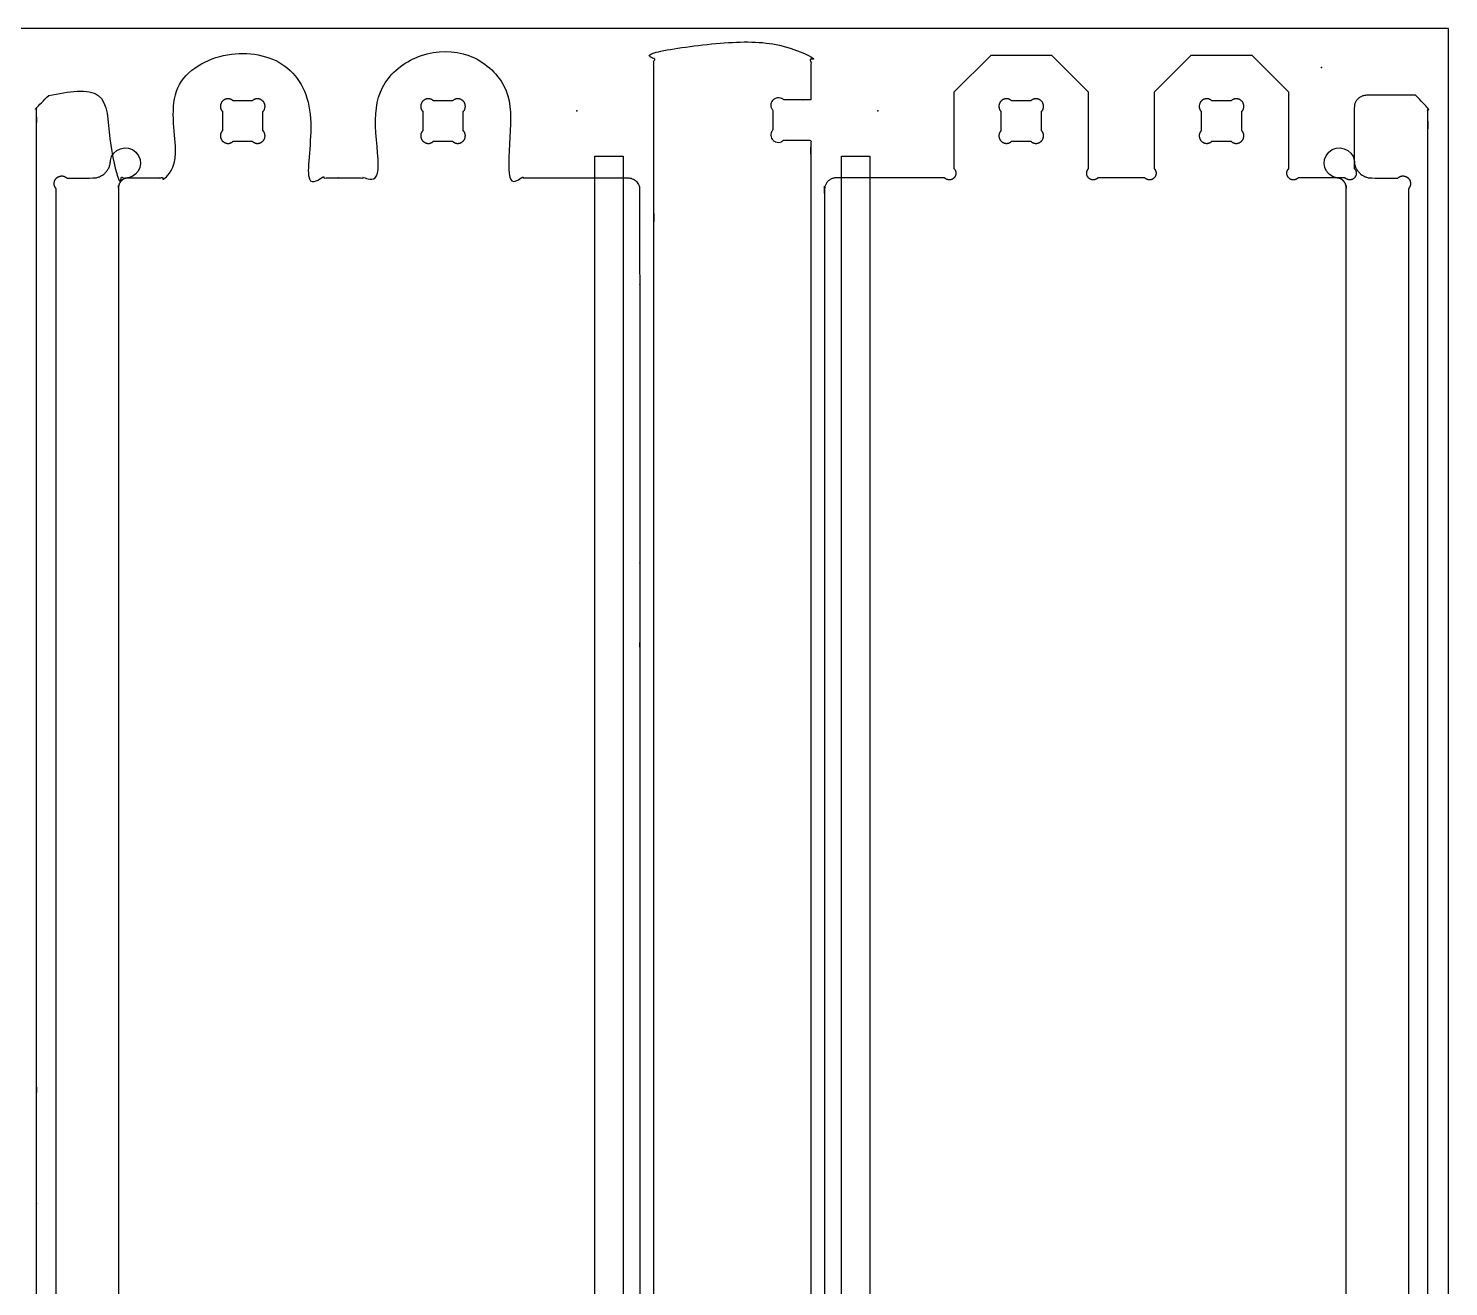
# Model space of a CAD drawing. Header units: millimetres. Extents: x 0 to 2438, y 0 to 1220.
# Drawn here: x 1701 to 2438, y 567 to 1220 of the extents above; entities that cross this region are included whole.
import ezdxf

# ---------------------------------------------------------------- set-up
doc = ezdxf.new("R2010")
doc.units = ezdxf.units.MM
doc.header["$MEASUREMENT"] = 0
for name, color, linetype, true_color in [('Board Fixings', 6, 'Continuous', 0xff00ff), ('Pockets 10mm', 5, 'Continuous', 0x0000ff), ('Profile - inside', 30, 'Continuous', 0xff7f00), ('Profile - outside', 18, 'Continuous', 0x000000), ('Stock Perimeter', 1, 'Continuous', 0xff0007)]:
    doc.layers.add(name, color=color, linetype=linetype, true_color=true_color)

msp = doc.modelspace()

# ---------------------------------------------------------------- linework, layer by layer
at = {"layer": 'Board Fixings'}
for p in [(2372.09, 1199.76), (1985.85, 1177.29), (2141.85, 1177.29)]:
    msp.add_point(p, dxfattribs=at)
at = {"layer": 'Pockets 10mm'}
for p, q in [((1995.03, 425.59), (1995.03, 1153.76)), ((1995.03, 1153.76), (2009.86, 1153.76)), ((2009.86, 1153.76), (2009.87, 425.59)), ((2123, 425.59), (2123, 1153.76)), ((2123, 1153.76), (2137.84, 1153.76)), ((2137.84, 1153.76), (2137.84, 425.59))]:
    msp.add_line(p, q, dxfattribs=at)
for points, knots in [([(1743.78, 1151.36), (1744.8, 1157.64), (1752.47, 1160.17), (1761.58, 1151.28), (1759.25, 1143.56), (1753, 1142.37)], [-2388.500629, -2388.500629, -2388.500629, -2388.500629, -2371.346486, -2371.346486, -2354.200557, -2354.200557, -2354.200557, -2354.200557]), ([(2379.87, 1142.37), (2373.62, 1143.56), (2371.29, 1151.28), (2380.4, 1160.17), (2388.07, 1157.64), (2389.09, 1151.36)], [2354.200557, 2354.200557, 2354.200557, 2354.200557, 2371.346486, 2371.346486, 2388.500629, 2388.500629, 2388.500629, 2388.500629]), ([(1721.14, 1142.34), (1725.68, 1142.35), (1730.21, 1142.35), (1734.73, 1142.36), (1735.09, 1142.36), (1735.38, 1142.37), (1735.67, 1142.4), (1735.97, 1142.43), (1736.26, 1142.48), (1736.55, 1142.53), (1736.83, 1142.59), (1737.12, 1142.66), (1737.4, 1142.75), (1737.68, 1142.84), (1737.96, 1142.93), (1738.23, 1143.05), (1738.5, 1143.16), (1738.77, 1143.29), (1739.03, 1143.43), (1739.29, 1143.56), (1739.54, 1143.72), (1739.79, 1143.88), (1740.03, 1144.04), (1740.27, 1144.22), (1740.5, 1144.41), (1740.72, 1144.59), (1740.94, 1144.79), (1741.15, 1145), (1741.36, 1145.21), (1741.55, 1145.43), (1741.74, 1145.65), (1741.93, 1145.88), (1742.1, 1146.12), (1742.27, 1146.36), (1742.43, 1146.61), (1742.58, 1146.86), (1742.72, 1147.12), (1742.86, 1147.38), (1742.99, 1147.65), (1743.1, 1147.92), (1743.21, 1148.19), (1743.31, 1148.47), (1743.39, 1148.75), (1743.48, 1149.03), (1743.55, 1149.32), (1743.61, 1149.6), (1743.67, 1149.89), (1743.71, 1150.18), (1743.74, 1150.48), (1743.77, 1150.77), (1743.78, 1151.06), (1743.78, 1151.36)], [-2416.19973, -2416.19973, -2416.19973, -2416.19973, -2402.619417, -2402.619417, -2402.619417, -2401.737013, -2401.737013, -2401.737013, -2400.85461, -2400.85461, -2400.85461, -2399.972206, -2399.972206, -2399.972206, -2399.089803, -2399.089803, -2399.089803, -2398.207399, -2398.207399, -2398.207399, -2397.324995, -2397.324995, -2397.324995, -2396.442592, -2396.442592, -2396.442592, -2395.560188, -2395.560188, -2395.560188, -2394.677784, -2394.677784, -2394.677784, -2393.795381, -2393.795381, -2393.795381, -2392.912977, -2392.912977, -2392.912977, -2392.030573, -2392.030573, -2392.030573, -2391.14817, -2391.14817, -2391.14817, -2390.265766, -2390.265766, -2390.265766, -2389.383362, -2389.383362, -2389.383362, -2388.500629, -2388.500629, -2388.500629, -2388.500629]), ([(2389.09, 1151.36), (2389.09, 1151.06), (2389.11, 1150.77), (2389.13, 1150.48), (2389.16, 1150.18), (2389.21, 1149.89), (2389.26, 1149.6), (2389.32, 1149.32), (2389.39, 1149.03), (2389.48, 1148.75), (2389.56, 1148.47), (2389.66, 1148.19), (2389.78, 1147.92), (2389.89, 1147.65), (2390.01, 1147.38), (2390.15, 1147.12), (2390.29, 1146.86), (2390.44, 1146.61), (2390.61, 1146.36), (2390.77, 1146.12), (2390.95, 1145.88), (2391.13, 1145.65), (2391.32, 1145.43), (2391.52, 1145.21), (2391.72, 1145), (2391.93, 1144.79), (2392.15, 1144.59), (2392.38, 1144.41), (2392.61, 1144.22), (2392.84, 1144.04), (2393.09, 1143.88), (2393.33, 1143.72), (2393.58, 1143.56), (2393.84, 1143.43), (2394.1, 1143.29), (2394.37, 1143.16), (2394.64, 1143.05), (2394.91, 1142.93), (2395.19, 1142.84), (2395.47, 1142.75), (2395.75, 1142.66), (2396.04, 1142.59), (2396.33, 1142.53), (2396.62, 1142.48), (2396.91, 1142.43), (2397.2, 1142.4), (2397.49, 1142.37), (2397.79, 1142.36), (2398.14, 1142.36), (2402.67, 1142.35), (2407.19, 1142.35), (2411.73, 1142.34)], [2388.500629, 2388.500629, 2388.500629, 2388.500629, 2389.383362, 2389.383362, 2389.383362, 2390.265766, 2390.265766, 2390.265766, 2391.14817, 2391.14817, 2391.14817, 2392.030573, 2392.030573, 2392.030573, 2392.912977, 2392.912977, 2392.912977, 2393.795381, 2393.795381, 2393.795381, 2394.677784, 2394.677784, 2394.677784, 2395.560188, 2395.560188, 2395.560188, 2396.442592, 2396.442592, 2396.442592, 2397.324995, 2397.324995, 2397.324995, 2398.207399, 2398.207399, 2398.207399, 2399.089803, 2399.089803, 2399.089803, 2399.972206, 2399.972206, 2399.972206, 2400.85461, 2400.85461, 2400.85461, 2401.737013, 2401.737013, 2401.737013, 2402.619417, 2402.619417, 2402.619417, 2416.19973, 2416.19973, 2416.19973, 2416.19973]), ([(1715.69, 436.8), (1715.67, 553.48), (1715.64, 670.16), (1715.62, 786.84), (1715.64, 903.52), (1715.67, 1020.2), (1715.69, 1136.88)], [-3118.922673, -3118.922673, -3118.922673, -3118.922673, -2768.888863, -2768.888863, -2768.888863, -2418.855054, -2418.855054, -2418.855054, -2418.855054]), ([(2417.18, 1136.88), (2417.21, 1020.2), (2417.23, 903.52), (2417.25, 786.84), (2417.23, 670.16), (2417.21, 553.48), (2417.18, 436.8)], [2418.855054, 2418.855054, 2418.855054, 2418.855054, 2768.888863, 2768.888863, 2768.888863, 3118.922673, 3118.922673, 3118.922673, 3118.922673])]:
    msp.add_open_spline(points, degree=3, knots=knots, dxfattribs=at)
for points, weights, knots in [([(1715.69, 1136.88), (1715.49, 1137.01), (1715.31, 1137.23), (1715.14, 1137.52), (1713.99, 1139.51), (1714.59, 1141.73), (1716.58, 1142.88), (1718.16, 1143.79), (1719.93, 1143.62), (1721.14, 1142.34)], [1.00132645432, 1.02557438797, 1.05631420877, 1.09354591673, 0.88001779442, 0.88001779442, 1.09354591673, 0.917932052091, 0.886750079846, 0.999999999999], [-2418.855054, -2418.855054, -2418.855054, -2418.855054, -2418.621812, -2418.621812, -2418.621812, -2417.293488, -2417.293488, -2417.293488, -2416.19973, -2416.19973, -2416.19973, -2416.19973]), ([(1753, 1142.37), (1752.68, 1142.37), (1752.35, 1142.34), (1752.03, 1142.28), (1751.71, 1142.21), (1751.39, 1142.12), (1751.09, 1141.99), (1750.79, 1141.87), (1750.5, 1141.71), (1750.23, 1141.53), (1749.95, 1141.35), (1749.7, 1141.14), (1749.47, 1140.91), (1749.24, 1140.68), (1749.03, 1140.42), (1748.85, 1140.15), (1748.66, 1139.88), (1748.51, 1139.59), (1748.38, 1139.29), (1748.26, 1138.98), (1748.16, 1138.67), (1748.1, 1138.35), (1748.04, 1138.03), (1748, 1137.7), (1748, 1137.37), (1747.98, 1020.53), (1747.96, 903.69), (1747.95, 786.84), (1747.96, 670), (1747.98, 553.15), (1748, 436.31), (1748, 435.98), (1748.04, 435.65), (1748.1, 435.33), (1748.16, 435.01), (1748.26, 434.7), (1748.38, 434.4), (1748.51, 434.09), (1748.66, 433.8), (1748.85, 433.53), (1749.03, 433.26), (1749.24, 433.01), (1749.47, 432.77), (1749.7, 432.54), (1749.95, 432.33), (1750.23, 432.15), (1750.5, 431.97), (1750.79, 431.82), (1751.09, 431.69), (1751.39, 431.56), (1751.71, 431.47), (1752.03, 431.41), (1752.35, 431.34), (1752.68, 431.31), (1753, 431.31)], [0.999999999999, 0.997089271998, 0.997390243053, 1.00090291316, 0.99768983243, 0.99768983243, 1.00090291316, 0.99768983243, 0.99768983243, 1.00090291316, 0.99768983243, 0.99768983243, 1.00090291316, 0.99768983243, 0.99768983243, 1.00090291316, 0.99768983243, 0.99768983243, 1.00090291316, 0.99768983243, 0.99768983243, 1.00090291316, 0.99768983243, 0.99768983243, 1.00090291316, 1.00090291316, 1.00090291316, 1.00090291316, 1.00090291316, 1.00090291316, 1.00090291316, 0.99768983243, 0.99768983243, 1.00090291316, 0.99768983243, 0.99768983243, 1.00090291316, 0.99768983243, 0.99768983243, 1.00090291316, 0.99768983243, 0.99768983243, 1.00090291316, 0.99768983243, 0.99768983243, 1.00090291316, 0.99768983243, 0.99768983243, 1.00090291316, 0.99768983243, 0.99768983243, 1.00090291316, 0.997390243053, 0.997089271998, 0.999999999999], [-2354.200557, -2354.200557, -2354.200557, -2354.200557, -2353.219134, -2353.219134, -2353.219134, -2352.237565, -2352.237565, -2352.237565, -2351.255996, -2351.255996, -2351.255996, -2350.274426, -2350.274426, -2350.274426, -2349.292857, -2349.292857, -2349.292857, -2348.311288, -2348.311288, -2348.311288, -2347.329719, -2347.329719, -2347.329719, -2346.348149, -2346.348149, -2346.348149, -1995.81547, -1995.81547, -1995.81547, -1645.282791, -1645.282791, -1645.282791, -1644.301222, -1644.301222, -1644.301222, -1643.319653, -1643.319653, -1643.319653, -1642.338083, -1642.338083, -1642.338083, -1641.356514, -1641.356514, -1641.356514, -1640.374945, -1640.374945, -1640.374945, -1639.393375, -1639.393375, -1639.393375, -1638.411806, -1638.411806, -1638.411806, -1637.430383, -1637.430383, -1637.430383, -1637.430383]), ([(2379.87, 431.31), (2380.2, 431.31), (2380.52, 431.34), (2380.84, 431.41), (2381.17, 431.47), (2381.48, 431.56), (2381.78, 431.69), (2382.09, 431.82), (2382.37, 431.97), (2382.65, 432.15), (2382.92, 432.33), (2383.17, 432.54), (2383.4, 432.77), (2383.64, 433.01), (2383.84, 433.26), (2384.03, 433.53), (2384.21, 433.8), (2384.36, 434.09), (2384.49, 434.4), (2384.61, 434.7), (2384.71, 435.01), (2384.77, 435.33), (2384.84, 435.65), (2384.87, 435.98), (2384.87, 436.31), (2384.89, 553.15), (2384.91, 670), (2384.93, 786.84), (2384.91, 903.69), (2384.89, 1020.53), (2384.87, 1137.37), (2384.87, 1137.7), (2384.84, 1138.03), (2384.77, 1138.35), (2384.71, 1138.67), (2384.61, 1138.98), (2384.49, 1139.29), (2384.36, 1139.59), (2384.21, 1139.88), (2384.03, 1140.15), (2383.84, 1140.42), (2383.64, 1140.68), (2383.4, 1140.91), (2383.17, 1141.14), (2382.92, 1141.35), (2382.65, 1141.53), (2382.37, 1141.71), (2382.09, 1141.87), (2381.78, 1141.99), (2381.48, 1142.12), (2381.17, 1142.21), (2380.84, 1142.28), (2380.52, 1142.34), (2380.2, 1142.37), (2379.87, 1142.37)], [1, 0.997089271999, 0.997390243054, 1.00090291317, 0.997689832431, 0.997689832431, 1.00090291317, 0.997689832431, 0.997689832431, 1.00090291317, 0.997689832431, 0.997689832431, 1.00090291317, 0.997689832431, 0.997689832431, 1.00090291317, 0.997689832431, 0.997689832431, 1.00090291317, 0.997689832431, 0.997689832431, 1.00090291317, 0.997689832431, 0.997689832431, 1.00090291317, 1.00090291317, 1.00090291317, 1.00090291317, 1.00090291317, 1.00090291317, 1.00090291317, 0.997689832431, 0.997689832431, 1.00090291317, 0.997689832431, 0.997689832431, 1.00090291317, 0.997689832431, 0.997689832431, 1.00090291317, 0.997689832431, 0.997689832431, 1.00090291317, 0.997689832431, 0.997689832431, 1.00090291317, 0.997689832431, 0.997689832431, 1.00090291317, 0.997689832431, 0.997689832431, 1.00090291317, 0.997390243054, 0.997089271999, 1], [1637.430383, 1637.430383, 1637.430383, 1637.430383, 1638.411806, 1638.411806, 1638.411806, 1639.393375, 1639.393375, 1639.393375, 1640.374945, 1640.374945, 1640.374945, 1641.356514, 1641.356514, 1641.356514, 1642.338083, 1642.338083, 1642.338083, 1643.319653, 1643.319653, 1643.319653, 1644.301222, 1644.301222, 1644.301222, 1645.282791, 1645.282791, 1645.282791, 1995.81547, 1995.81547, 1995.81547, 2346.348149, 2346.348149, 2346.348149, 2347.329719, 2347.329719, 2347.329719, 2348.311288, 2348.311288, 2348.311288, 2349.292857, 2349.292857, 2349.292857, 2350.274426, 2350.274426, 2350.274426, 2351.255996, 2351.255996, 2351.255996, 2352.237565, 2352.237565, 2352.237565, 2353.219134, 2353.219134, 2353.219134, 2354.200557, 2354.200557, 2354.200557, 2354.200557]), ([(2411.73, 1142.34), (2412.95, 1143.62), (2414.72, 1143.79), (2416.29, 1142.88), (2418.28, 1141.73), (2418.88, 1139.51), (2417.73, 1137.52), (2417.56, 1137.23), (2417.38, 1137.01), (2417.18, 1136.88)], [1, 0.886750079847, 0.917932052092, 1.09354591674, 0.880017794421, 0.880017794421, 1.09354591674, 1.05631420877, 1.02557438797, 1.00132645432], [2416.19973, 2416.19973, 2416.19973, 2416.19973, 2417.293488, 2417.293488, 2417.293488, 2418.621812, 2418.621812, 2418.621812, 2418.855054, 2418.855054, 2418.855054, 2418.855054])]:
    msp.add_rational_spline(points, weights, degree=3, knots=knots, dxfattribs=at)
at = {"layer": 'Profile - inside'}
for p, q in [((1817.49, 1182.4), (1807.4, 1182.4)), ((1921.41, 1182.4), (1911.32, 1182.4)), ((2221.34, 1182.41), (2211.25, 1182.41)), ((2325.26, 1182.41), (2315.17, 1182.41)), ((1801.95, 1176.94), (1801.95, 1166.85)), ((1822.95, 1166.85), (1822.95, 1176.94)), ((1905.87, 1176.94), (1905.87, 1166.85)), ((1926.87, 1166.85), (1926.87, 1176.94)), ((2205.8, 1176.96), (2205.8, 1166.86)), ((2226.79, 1166.86), (2226.79, 1176.96)), ((2309.71, 1176.96), (2309.71, 1166.86)), ((2330.71, 1166.86), (2330.71, 1176.96)), ((1807.4, 1161.4), (1817.49, 1161.4)), ((1911.32, 1161.4), (1921.41, 1161.4)), ((2211.25, 1161.41), (2221.34, 1161.41)), ((2315.17, 1161.41), (2325.26, 1161.41))]:
    msp.add_line(p, q, dxfattribs=at)
for points, weights, knots in [([(1807.4, 1182.4), (1805.45, 1184.45), (1802.84, 1182.95), (1799.44, 1180.98), (1801.4, 1177.58), (1801.66, 1177.14), (1801.95, 1176.94)], [1, 0.830125119771, 1.09354591674, 0.773253733264, 1.09354591674, 1.03761116735, 1.00121293647], [308.441082, 308.441082, 308.441082, 309.53469, 309.53469, 310.862831, 310.862831, 311.096405, 311.096405, 311.096405]), ([(1822.95, 1176.94), (1823.24, 1177.14), (1823.49, 1177.58), (1825.46, 1180.98), (1822.05, 1182.95), (1819.45, 1184.45), (1817.49, 1182.4)], [1.00121293647, 1.03761116735, 1.09354591674, 0.773253733264, 1.09354591674, 0.830134942047, 0.999987332218], [346.695152, 346.695152, 346.695152, 346.928722, 346.928722, 348.256843, 348.256843, 349.350394, 349.350394, 349.350394]), ([(1911.32, 1182.4), (1909.37, 1184.45), (1906.76, 1182.95), (1903.36, 1180.98), (1905.32, 1177.58), (1905.58, 1177.14), (1905.87, 1176.94)], [1, 0.830125119771, 1.09354591674, 0.773253733264, 1.09354591674, 1.03761116735, 1.00121293647], [308.441082, 308.441082, 308.441082, 309.53469, 309.53469, 310.862831, 310.862831, 311.096405, 311.096405, 311.096405]), ([(1926.87, 1176.94), (1927.16, 1177.14), (1927.41, 1177.58), (1929.37, 1180.98), (1925.97, 1182.95), (1923.37, 1184.45), (1921.41, 1182.4)], [1.00121293647, 1.03761116735, 1.09354591674, 0.773253733264, 1.09354591674, 0.830134942047, 0.999987332218], [346.695152, 346.695152, 346.695152, 346.928722, 346.928722, 348.256843, 348.256843, 349.350394, 349.350394, 349.350394]), ([(2211.25, 1182.41), (2209.3, 1184.46), (2206.69, 1182.96), (2203.29, 1181), (2205.25, 1177.59), (2205.51, 1177.15), (2205.8, 1176.96)], [1, 0.830125119771, 1.09354591674, 0.773253733264, 1.09354591674, 1.03761116735, 1.00121293647], [308.441082, 308.441082, 308.441082, 309.53469, 309.53469, 310.862831, 310.862831, 311.096405, 311.096405, 311.096405]), ([(2226.79, 1176.96), (2227.08, 1177.15), (2227.34, 1177.59), (2229.3, 1181), (2225.9, 1182.96), (2223.29, 1184.46), (2221.34, 1182.41)], [1.00121293647, 1.03761116735, 1.09354591674, 0.773253733264, 1.09354591674, 0.830134942047, 0.999987332218], [346.695152, 346.695152, 346.695152, 346.928722, 346.928722, 348.256843, 348.256843, 349.350394, 349.350394, 349.350394]), ([(2315.17, 1182.41), (2313.21, 1184.46), (2310.61, 1182.96), (2307.2, 1181), (2309.17, 1177.59), (2309.42, 1177.15), (2309.71, 1176.96)], [1, 0.830125119771, 1.09354591674, 0.773253733264, 1.09354591674, 1.03761116735, 1.00121293647], [308.441082, 308.441082, 308.441082, 309.53469, 309.53469, 310.862831, 310.862831, 311.096405, 311.096405, 311.096405]), ([(2330.71, 1176.96), (2331, 1177.15), (2331.26, 1177.59), (2333.22, 1181), (2329.82, 1182.96), (2327.21, 1184.46), (2325.26, 1182.41)], [1.00121293647, 1.03761116735, 1.09354591674, 0.773253733264, 1.09354591674, 0.830134942047, 0.999987332218], [346.695152, 346.695152, 346.695152, 346.928722, 346.928722, 348.256843, 348.256843, 349.350394, 349.350394, 349.350394]), ([(1801.95, 1166.85), (1801.66, 1166.66), (1801.4, 1166.21), (1799.44, 1162.81), (1802.84, 1160.85), (1805.45, 1159.34), (1807.4, 1161.4)], [1.00121293647, 1.03761116735, 1.09354591673, 0.773253733263, 1.09354591673, 0.83012511977, 0.999999999999], [321.195783, 321.195783, 321.195783, 321.429357, 321.429357, 322.757498, 322.757498, 323.851107, 323.851107, 323.851107]), ([(1817.49, 1161.4), (1819.45, 1159.34), (1822.05, 1160.85), (1825.46, 1162.81), (1823.49, 1166.21), (1823.24, 1166.66), (1822.95, 1166.85)], [0.999999999999, 0.83012511977, 1.09354591673, 0.773253733263, 1.09354591673, 1.03761116735, 1.00121293647], [333.940451, 333.940451, 333.940451, 335.034059, 335.034059, 336.362201, 336.362201, 336.595774, 336.595774, 336.595774]), ([(1905.87, 1166.85), (1905.58, 1166.66), (1905.32, 1166.21), (1903.36, 1162.81), (1906.76, 1160.85), (1909.37, 1159.34), (1911.32, 1161.4)], [1.00121293647, 1.03761116735, 1.09354591673, 0.773253733263, 1.09354591673, 0.83012511977, 0.999999999999], [321.195783, 321.195783, 321.195783, 321.429357, 321.429357, 322.757498, 322.757498, 323.851107, 323.851107, 323.851107]), ([(1921.41, 1161.4), (1923.36, 1159.34), (1925.97, 1160.85), (1929.37, 1162.81), (1927.41, 1166.21), (1927.16, 1166.66), (1926.87, 1166.85)], [0.999999999999, 0.83012511977, 1.09354591673, 0.773253733263, 1.09354591673, 1.03761116735, 1.00121293647], [333.940451, 333.940451, 333.940451, 335.034059, 335.034059, 336.362201, 336.362201, 336.595774, 336.595774, 336.595774]), ([(2205.8, 1166.86), (2205.51, 1166.67), (2205.25, 1166.23), (2203.29, 1162.82), (2206.69, 1160.86), (2209.3, 1159.35), (2211.25, 1161.41)], [1.00121293647, 1.03761116735, 1.09354591673, 0.773253733263, 1.09354591673, 0.83012511977, 0.999999999999], [321.195783, 321.195783, 321.195783, 321.429357, 321.429357, 322.757498, 322.757498, 323.851107, 323.851107, 323.851107]), ([(2221.34, 1161.41), (2223.29, 1159.35), (2225.9, 1160.86), (2229.3, 1162.82), (2227.34, 1166.23), (2227.08, 1166.67), (2226.79, 1166.86)], [0.999999999999, 0.83012511977, 1.09354591673, 0.773253733263, 1.09354591673, 1.03761116735, 1.00121293647], [333.940451, 333.940451, 333.940451, 335.034059, 335.034059, 336.362201, 336.362201, 336.595774, 336.595774, 336.595774]), ([(2309.71, 1166.86), (2309.42, 1166.67), (2309.17, 1166.23), (2307.2, 1162.82), (2310.61, 1160.86), (2313.21, 1159.35), (2315.17, 1161.41)], [1.00121293647, 1.03761116735, 1.09354591673, 0.773253733263, 1.09354591673, 0.83012511977, 0.999999999999], [321.195783, 321.195783, 321.195783, 321.429357, 321.429357, 322.757498, 322.757498, 323.851107, 323.851107, 323.851107]), ([(2325.26, 1161.41), (2327.21, 1159.35), (2329.82, 1160.86), (2333.22, 1162.82), (2331.26, 1166.23), (2331, 1166.67), (2330.71, 1166.86)], [0.999999999999, 0.83012511977, 1.09354591673, 0.773253733263, 1.09354591673, 1.03761116735, 1.00121293647], [333.940451, 333.940451, 333.940451, 335.034059, 335.034059, 336.362201, 336.362201, 336.595774, 336.595774, 336.595774])]:
    msp.add_rational_spline(points, weights, degree=2, knots=knots, dxfattribs=at)
at = {"layer": 'Profile - outside'}
for p, q in [((2200.45, 1205.91), (2181.4, 1186.86)), ((2232.2, 1205.91), (2200.45, 1205.91)), ((2251.25, 1186.86), (2232.2, 1205.91)), ((2304.3, 1205.91), (2285.25, 1186.86)), ((2336.05, 1205.91), (2304.3, 1205.91)), ((2355.1, 1186.86), (2336.05, 1205.91)), ((2181.4, 1186.86), (2181.4, 1147.26)), ((2251.25, 1147.26), (2251.25, 1186.86)), ((2285.25, 1186.86), (2285.25, 1147.26)), ((2355.1, 1147.26), (2355.1, 1186.86)), ((2280.4, 1142.41), (2256.1, 1142.41)), ((2384.25, 1142.41), (2359.95, 1142.41))]:
    msp.add_line(p, q, dxfattribs=at)
for points, weights, knots in [([(1711.81, 1185.24), (1705.46, 1185.24), (1705.46, 1178.89), (1705.49, 786.86), (1705.52, 394.84), (1705.52, 388.49), (1711.87, 388.49), (1724.57, 388.49), (1737.27, 388.49), (1743.62, 388.5), (1743.62, 394.85), (1743.62, 410.67), (1743.62, 426.5), (1742.62, 427.51), (1742.62, 428.93), (1742.62, 432.36), (1746.05, 432.36), (1747.47, 432.36), (1748.47, 431.35), (1760.62, 431.36), (1772.77, 431.36), (1773.78, 432.36), (1775.2, 432.36), (1778.62, 432.36), (1778.63, 428.93), (1778.63, 427.51), (1777.62, 426.51), (1777.62, 406.71), (1777.62, 386.91), (1787.15, 377.38), (1796.68, 367.86), (1812.55, 367.86), (1828.43, 367.86), (1837.95, 377.39), (1847.47, 386.91), (1847.47, 406.71), (1847.47, 426.51), (1846.47, 427.52), (1846.47, 428.94), (1846.47, 432.37), (1849.9, 432.37), (1851.32, 432.37), (1852.32, 431.36), (1854.66, 431.36), (1857, 431.36), (1876.05, 431.36), (1895.1, 431.37), (1897.43, 431.37), (1899.77, 431.37), (1900.78, 432.37), (1902.2, 432.37), (1905.62, 432.37), (1905.63, 428.94), (1905.63, 427.52), (1904.62, 426.52), (1904.62, 406.72), (1904.62, 386.92), (1914.15, 377.39), (1923.68, 367.87), (1939.55, 367.87), (1955.43, 367.87), (1964.95, 377.4), (1974.47, 386.92), (1974.47, 406.72), (1974.47, 426.52), (1973.47, 427.53), (1973.47, 428.95), (1973.47, 432.38), (1976.9, 432.38), (1978.32, 432.38), (1979.32, 431.37), (1995.87, 431.37), (2012.42, 431.38), (2018.42, 431.38), (2018.42, 437.38), (2018.39, 786.89), (2018.36, 1136.4), (2018.36, 1142.4), (2012.36, 1142.4), (1984.24, 1142.4), (1956.11, 1142.4), (1955.11, 1141.39), (1953.69, 1141.39), (1950.26, 1141.39), (1950.26, 1144.82), (1950.26, 1146.24), (1951.26, 1147.25), (1951.26, 1167.05), (1951.26, 1186.85), (1941.73, 1196.37), (1932.21, 1205.9), (1916.33, 1205.9), (1900.46, 1205.89), (1890.93, 1196.37), (1881.41, 1186.84), (1881.41, 1167.04), (1881.41, 1147.24), (1882.42, 1146.24), (1882.42, 1144.82), (1882.42, 1141.39), (1878.99, 1141.39), (1877.57, 1141.39), (1876.56, 1142.39), (1864.41, 1142.39), (1852.26, 1142.39), (1851.26, 1141.39), (1849.84, 1141.39), (1846.41, 1141.39), (1846.41, 1144.81), (1846.41, 1146.24), (1847.41, 1147.24), (1847.41, 1167.04), (1847.41, 1186.84), (1837.88, 1196.36), (1828.36, 1205.89), (1812.48, 1205.89), (1796.61, 1205.89), (1787.08, 1196.36), (1777.56, 1186.83), (1777.56, 1167.03), (1777.56, 1147.23), (1778.57, 1146.23), (1778.57, 1144.81), (1778.57, 1141.38), (1775.14, 1141.38), (1773.72, 1141.38), (1772.71, 1142.38), (1760.56, 1142.38), (1748.41, 1142.38), (1747.41, 1141.38), (1745.99, 1141.38), (1742.56, 1141.38), (1742.56, 1144.81), (1742.56, 1146.23), (1743.56, 1147.23), (1743.56, 1163.06), (1743.56, 1178.89), (1743.56, 1185.24), (1737.21, 1185.24), (1724.51, 1185.24), (1711.81, 1185.24)], [0.999999720673, 0.707107159265, 0.999999999997, 0.999999999997, 0.999999999997, 0.707107327853, 0.999999860335, 0.999999860335, 0.999999860335, 0.707107298927, 0.999999581009, 0.999999581009, 0.999999581009, 0.999999631459, 1.17157238438, 0.828426777643, 1.17157238438, 0.999999615893, 0.999999581009, 0.999999581009, 0.999999581009, 0.999999951192, 1.17157238437, 0.828426777642, 1.17157238437, 0.999999721794, 0.999999581009, 0.999999581009, 0.999999581009, 0.999999581009, 0.999999581009, 0.999999581009, 0.999999581009, 0.999999581009, 0.999999581009, 0.999999581009, 0.999999581009, 0.999999590552, 1.17157238437, 0.828426777642, 1.17157238437, 0.999999697705, 0.999999581009, 0.999999581009, 0.999999581009, 0.999999581009, 0.999999581009, 0.999999581009, 0.999999581009, 0.999999668843, 1.17157238437, 0.828426777642, 1.17157238437, 0.999999721795, 0.999999581009, 0.999999581009, 0.999999581009, 0.999999581009, 0.999999581009, 0.999999581009, 0.999999581009, 0.999999581009, 0.999999581009, 0.999999581009, 0.999999581009, 0.999999713271, 1.17157238437, 0.828426777642, 1.17157238437, 1.00000171796, 0.999999581035, 0.999999581035, 0.999999581035, 0.70710673335, 0.999999581035, 0.999999581035, 0.999999581035, 0.70710673335, 0.999999581035, 0.999999581035, 0.999999581035, 1.00000171796, 1.17157238437, 0.828426777642, 1.17157238437, 0.999999672365, 0.999999581009, 0.999999581009, 0.999999581009, 0.999999581009, 0.999999581009, 0.999999581009, 0.999999581009, 0.999999581009, 0.999999581009, 0.999999581009, 0.999999581009, 0.999999680888, 1.17157238437, 0.828426777642, 1.17157238437, 0.999999668843, 0.999999581009, 0.999999581009, 0.999999581009, 0.999999697704, 1.17157238437, 0.828426777642, 1.17157238437, 0.999999590552, 0.999999581009, 0.999999581009, 0.999999581009, 0.999999581009, 0.999999581009, 0.999999581009, 0.999999581009, 0.999999581009, 0.999999581009, 0.999999581009, 0.999999581009, 0.999999762699, 1.17157238437, 0.828426777642, 1.17157238437, 0.99999995119, 0.999999581009, 0.999999581009, 0.999999581009, 0.999999615893, 1.17157238438, 0.828426777643, 1.17157238438, 0.999999590552, 0.999999581009, 0.999999581009, 0.999999581009, 0.707107130339, 0.999999720671, 0.999999720671, 0.999999720671], [5041.67467, 5041.67467, 5041.67467, 5042.067369, 5042.067369, 5826.111916, 5826.111916, 5826.504615, 5826.504615, 5827.504615, 5827.504615, 5827.897315, 5827.897315, 5829.143738, 5829.143738, 5829.249766, 5829.249766, 5829.461824, 5829.461824, 5829.567853, 5829.567853, 5853.869176, 5853.869176, 5853.975205, 5853.975205, 5854.187263, 5854.187263, 5854.293291, 5854.293291, 5855.852373, 5855.852373, 5856.913033, 5856.913033, 5858.163033, 5858.163033, 5859.223694, 5859.223694, 5860.782775, 5860.782775, 5860.888804, 5860.888804, 5861.100861, 5861.100861, 5861.20689, 5861.20689, 5861.390971, 5861.390971, 5862.890972, 5862.890972, 5863.075053, 5863.075053, 5863.181082, 5863.181082, 5863.393139, 5863.393139, 5863.499168, 5863.499168, 5865.058249, 5865.058249, 5866.11891, 5866.11891, 5867.36891, 5867.36891, 5868.42957, 5868.42957, 5869.988651, 5869.988651, 5870.09468, 5870.09468, 5870.306739, 5870.306739, 5870.412767, 5870.412767, 5903.513377, 5903.513377, 5912.938151, 5912.938151, 6611.965789, 6611.965789, 6621.390563, 6621.390563, 6677.641167, 6677.641167, 6677.747195, 6677.747195, 6677.959253, 6677.959253, 6678.065282, 6678.065282, 6679.624363, 6679.624363, 6680.685024, 6680.685024, 6681.935024, 6681.935024, 6682.995684, 6682.995684, 6684.554766, 6684.554766, 6684.660794, 6684.660794, 6684.872852, 6684.872852, 6684.978881, 6684.978881, 6709.280204, 6709.280204, 6709.386233, 6709.386233, 6709.598291, 6709.598291, 6709.704319, 6709.704319, 6711.263401, 6711.263401, 6712.324061, 6712.324061, 6713.574061, 6713.574061, 6714.634722, 6714.634722, 6716.193803, 6716.193803, 6716.299832, 6716.299832, 6716.511889, 6716.511889, 6716.617918, 6716.617918, 6740.919242, 6740.919242, 6741.02527, 6741.02527, 6741.237328, 6741.237328, 6741.343357, 6741.343357, 6742.58978, 6742.58978, 6742.982479, 6742.982479, 6743.982479, 6743.982479, 6743.982479]), ([(2087.49, 1177.46), (2085.43, 1179.42), (2086.94, 1182.03), (2088.9, 1185.43), (2092.31, 1183.47), (2092.75, 1183.21), (2092.94, 1182.91), (2100.09, 1182.91), (2107.23, 1182.91), (2107.23, 1194.23), (2107.23, 1205.56), (2107.23, 1211.91), (2100.88, 1211.91), (2066.43, 1211.91), (2031.98, 1211.9), (2025.63, 1211.9), (2025.63, 1205.55), (2025.63, 786.79), (2025.63, 368.03), (2025.82, 361.88), (2031.98, 361.88), (2066.43, 361.88), (2100.88, 361.87), (2107.04, 361.87), (2107.25, 368.03), (2107.27, 379.45), (2107.3, 390.88), (2100.15, 390.88), (2093.01, 390.88), (2092.82, 390.58), (2092.37, 390.32), (2088.97, 388.35), (2087.01, 391.76), (2085.5, 394.37), (2087.55, 396.32), (2087.55, 401.38), (2087.55, 406.43), (2085.49, 408.39), (2087, 411), (2088.97, 414.4), (2092.37, 412.43), (2092.82, 412.18), (2093.01, 411.88), (2100.13, 411.88), (2107.24, 411.88), (2107.23, 786.89), (2107.21, 1161.91), (2100.08, 1161.91), (2092.94, 1161.91), (2092.75, 1161.61), (2092.31, 1161.35), (2088.9, 1159.39), (2086.94, 1162.79), (2085.43, 1165.4), (2087.49, 1167.35), (2087.49, 1172.41), (2087.49, 1177.46)], [0.91479535519, 0.75880540496, 0.999969387186, 0.707085134658, 0.999969387186, 0.948258785857, 0.914807874518, 0.914807874518, 0.914807874518, 0.914807874518, 0.914807874518, 0.646867415534, 0.91480761899, 0.91480761899, 0.91480761899, 0.646867351651, 0.914808002283, 0.914808002283, 0.914808002283, 0.660888773339, 0.926317680454, 0.926317680454, 0.926317680454, 0.660881548553, 0.914821825671, 0.914821825671, 0.914821825671, 0.914821825671, 0.914821825671, 0.948273231198, 0.999984587766, 0.707095883092, 0.999984587766, 0.758816939596, 0.914809261036, 0.914809261036, 0.914809261036, 0.758817334383, 0.999984716694, 0.707095974257, 0.999984716694, 0.948273347302, 0.914821930405, 0.914821930405, 0.914821930405, 0.914821930405, 0.914821930405, 0.914821930405, 0.914821930405, 0.948273351507, 0.99998473413, 0.707095986586, 0.99998473413, 0.75881710816, 0.91480932055, 0.91480932055, 0.91480932055], [-7795.32583, -7795.32583, -7795.32583, -7794.232576, -7794.232576, -7792.904914, -7792.904914, -7792.670507, -7792.670507, -7778.383632, -7778.383632, -7755.734854, -7755.734854, -7755.342155, -7755.342155, -7752.629557, -7752.629557, -7752.236858, -7752.236858, -6914.520088, -6914.520088, -6914.127389, -6914.127389, -6911.414791, -6911.414791, -6911.022092, -6911.022092, -6887.973314, -6887.973314, -6873.686439, -6873.686439, -6873.452032, -6873.452032, -6872.12437, -6872.12437, -6871.031116, -6871.031116, -6860.92266, -6860.92266, -6859.829406, -6859.829406, -6858.501744, -6858.501744, -6858.267337, -6858.267337, -6843.980462, -6843.980462, -6093.951548, -6093.951548, -6079.664674, -6079.664674, -6079.430266, -6079.430266, -6078.102604, -6078.102604, -6077.00935, -6077.00935, -6066.900895, -6066.900895, -6066.900895]), ([(2420.85, 1185.27), (2408.15, 1185.27), (2395.45, 1185.27), (2389.1, 1185.27), (2389.1, 1178.92), (2389.1, 1163.09), (2389.1, 1147.26)], [0.999999720671, 0.999999720671, 0.999999720671, 0.707107130339, 0.999999581009, 0.999999581009, 0.999999581009], [-6743.982479, -6743.982479, -6743.982479, -6742.982479, -6742.982479, -6742.58978, -6742.58978, -6741.343357, -6741.343357, -6741.343357]), ([(2389.1, 426.53), (2389.1, 410.7), (2389.1, 394.87), (2389.1, 388.52), (2395.45, 388.52), (2408.15, 388.52), (2420.85, 388.52), (2427.2, 388.52), (2427.2, 394.87), (2427.2, 786.89), (2427.2, 1178.92), (2427.2, 1185.27), (2420.85, 1185.27)], [0.999999581009, 0.999999581009, 0.999999581009, 0.707107298927, 0.999999860335, 0.999999860335, 0.999999860335, 0.707107327853, 0.999999999997, 0.999999999997, 0.999999999997, 0.707107159265, 0.999999720673], [-5829.143738, -5829.143738, -5829.143738, -5827.897315, -5827.897315, -5827.504615, -5827.504615, -5826.504615, -5826.504615, -5826.111916, -5826.111916, -5042.067369, -5042.067369, -5041.67467, -5041.67467, -5041.67467]), ([(2176.55, 1142.41), (2148.43, 1142.41), (2120.3, 1142.41), (2114.3, 1142.41), (2114.3, 1136.41), (2114.3, 786.89), (2114.3, 437.38), (2114.3, 431.38), (2120.3, 431.38), (2136.85, 431.38), (2153.4, 431.38)], [0.999999581035, 0.999999581035, 0.999999581035, 0.70710673335, 0.999999581035, 0.999999581035, 0.999999581035, 0.70710673335, 0.999999581035, 0.999999581035, 0.999999581035], [-6677.641167, -6677.641167, -6677.641167, -6621.390563, -6621.390563, -6611.965789, -6611.965789, -5912.938151, -5912.938151, -5903.513377, -5903.513377, -5870.412767, -5870.412767, -5870.412767]), ([(2181.4, 1147.26), (2182.41, 1146.25), (2182.41, 1144.83), (2182.41, 1141.4), (2178.98, 1141.4), (2177.56, 1141.4), (2176.55, 1142.41)], [0.999999581009, 0.999999672365, 1.17157238437, 0.828426777642, 1.17157238437, 1.00000171796, 0.999999581035], [-6678.065282, -6678.065282, -6678.065282, -6677.9592529, -6677.9592529, -6677.7471947, -6677.7471947, -6677.6411669, -6677.6411669, -6677.6411669]), ([(2256.1, 1142.41), (2255.1, 1141.4), (2253.68, 1141.4), (2250.25, 1141.4), (2250.25, 1144.83), (2250.25, 1146.25), (2251.25, 1147.26)], [0.999999581009, 0.999999668843, 1.17157238437, 0.828426777642, 1.17157238437, 0.999999680888, 0.999999581009], [-6684.9788807, -6684.9788807, -6684.9788807, -6684.8728519, -6684.8728519, -6684.6607944, -6684.6607944, -6684.5547656, -6684.5547656, -6684.5547656]), ([(2285.25, 1147.26), (2286.26, 1146.25), (2286.26, 1144.83), (2286.26, 1141.4), (2282.83, 1141.4), (2281.41, 1141.4), (2280.4, 1142.41)], [0.999999581009, 0.999999590552, 1.17157238437, 0.828426777642, 1.17157238437, 0.999999697704, 0.999999581009], [-6709.7043194, -6709.7043194, -6709.7043194, -6709.5982906, -6709.5982906, -6709.386233, -6709.386233, -6709.2802042, -6709.2802042, -6709.2802042]), ([(2359.95, 1142.41), (2358.95, 1141.4), (2357.53, 1141.4), (2354.1, 1141.4), (2354.1, 1144.83), (2354.1, 1146.25), (2355.1, 1147.26)], [0.999999581009, 0.99999995119, 1.17157238437, 0.828426777642, 1.17157238437, 0.999999762699, 0.999999581009], [-6716.617918, -6716.617918, -6716.617918, -6716.5118894, -6716.5118894, -6716.2998317, -6716.2998317, -6716.193803, -6716.193803, -6716.193803]), ([(2389.1, 1147.26), (2390.11, 1146.25), (2390.11, 1144.83), (2390.11, 1141.4), (2386.68, 1141.4), (2385.26, 1141.4), (2384.25, 1142.41)], [0.999999581009, 0.999999590552, 1.17157238438, 0.828426777643, 1.17157238438, 0.999999615893, 0.999999581009], [-6741.3433568, -6741.3433568, -6741.3433568, -6741.237328, -6741.237328, -6741.0252704, -6741.0252704, -6740.9192416, -6740.9192416, -6740.9192416])]:
    msp.add_rational_spline(points, weights, degree=2, knots=knots, dxfattribs=at)
at = {"layer": 'Stock Perimeter'}
for p, q in [((2438, 1220), (0, 1220)), ((2438, 0), (2438, 1220))]:
    msp.add_line(p, q, dxfattribs=at)

doc.saveas('drawing.dxf')
